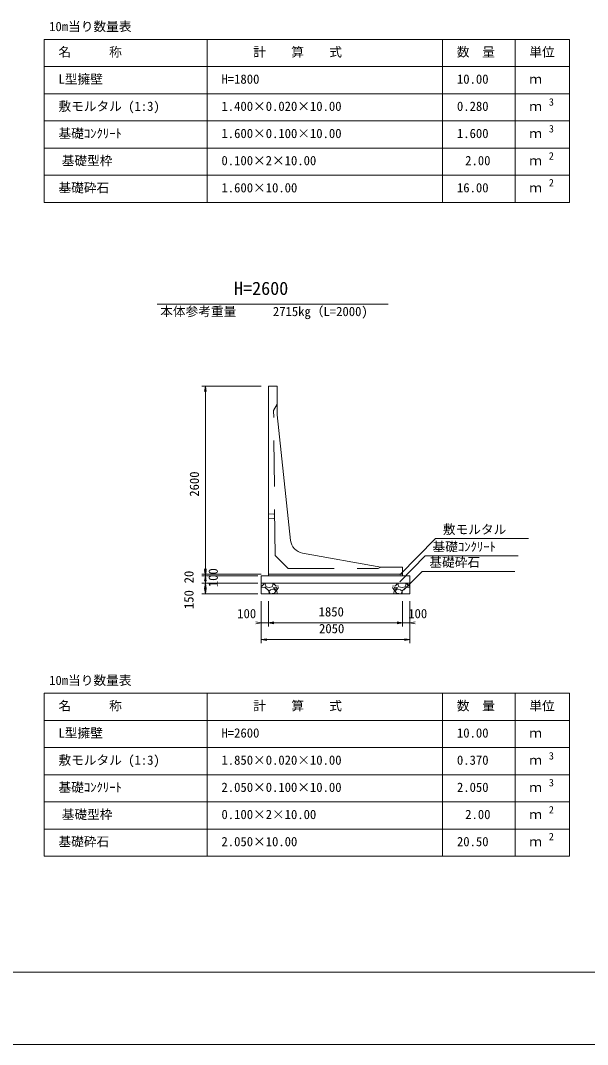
# Model space of a CAD drawing. Units: millimetres, scale not verified, with parts at other scales. Extents: x 0 to 84100, y 0 to 59400.
# Drawn here: x 18643 to 34300, y 0 to 28279 of the extents above; entities that cross this region are included whole.
import ezdxf
from ezdxf.enums import TextEntityAlignment as Align

# ---------------------------------------------------------------- set-up
doc = ezdxf.new("R2010")
doc.units = ezdxf.units.MM
doc.header["$LTSCALE"] = 100
doc.linetypes.add('USER1', pattern=[19.05, 12.7, -6.35])
for name, color, linetype, lineweight in [('D-MTR-FRAM（材料表図枠）', 2, 'Continuous', 18), ('D-STR-DIM（寸法）', 7, 'Continuous', 18), ('D-STR-HTXT（旗揚げ）', 7, 'Continuous', 18), ('D-STR-STRn（構造物）', 7, 'Continuous', 18), ('D-STR（構造物外形線）', 1, 'Continuous', 18), ('D-TTL(外枠）', 2, 'Continuous', 18), ('DEFPOINTS_2', 8, 'Continuous', 18)]:
    doc.layers.add(name, color=color, linetype=linetype, lineweight=lineweight)
for name, color, linetype in [('D-MTR-TXT(文字列）', 7, 'Continuous'), ('D-MTR（材料表タイトル）', 7, 'Continuous'), ('D-STR-TXT（文字）', 7, 'Continuous'), ('D-TTL-TXT（文字）', 7, 'Continuous')]:
    doc.layers.add(name, color=color, linetype=linetype)
doc.styles.add('ＭＳ ゴシック', font='')
doc.styles.get('ＭＳ ゴシック').set_extended_font_data('MS Gothic')

msp = doc.modelspace()

# ---------------------------------------------------------------- linework, layer by layer
at = {"layer": 'D-MTR-FRAM（材料表図枠）'}
for p, q in [((19300, 27755), (33800, 27755)), ((19300, 23255), (19300, 27755)), ((23800, 23255), (23800, 27755)), ((30300, 23255), (30300, 27755)), ((32300, 24555), (32300, 27755)), ((32300, 23255), (32300, 27755)), ((33800, 23255), (33800, 27755)), ((19300, 27005), (33800, 27005)), ((19300, 26255), (33800, 26255)), ((19300, 25505), (33800, 25505)), ((19300, 24755), (33800, 24755)), ((19300, 24005), (33800, 24005)), ((19300, 23255), (33800, 23255)), ((19300, 9698.7), (33800, 9698.7)), ((19300, 5198.7), (19300, 9698.7)), ((23800, 5198.7), (23800, 9698.7)), ((30300, 5198.7), (30300, 9698.7)), ((32300, 6498.7), (32300, 9698.7)), ((32300, 5198.7), (32300, 9698.7)), ((33800, 5198.7), (33800, 9698.7)), ((19300, 8948.7), (33800, 8948.7)), ((19300, 8198.7), (33800, 8198.7)), ((19300, 7448.7), (33800, 7448.7)), ((19300, 6698.7), (33800, 6698.7)), ((19300, 5948.7), (33800, 5948.7)), ((19300, 5198.7), (33800, 5198.7))]:
    msp.add_line(p, q, dxfattribs=at)
at = {"layer": 'D-STR-DIM（寸法）'}
for p, q in [((25293.1, 18184.2), (23648.1, 18184.2)), ((23723.1, 18034.2), (23748.1, 18184.2)), ((23748.1, 18184.2), (23773.1, 18034.2)), ((23748.1, 18184.2), (23748.1, 18164.2)), ((23748.1, 13004.2), (23748.1, 18164.2)), ((23748.1, 12984.2), (23723.1, 13134.2)), ((23748.1, 12984.2), (23723.1, 13134.2)), ((23748.1, 12944.2), (23723.1, 13094.2)), ((23773.1, 13134.2), (23748.1, 12984.2)), ((23773.1, 13134.2), (23748.1, 12984.2)), ((23773.1, 13094.2), (23748.1, 12944.2)), ((23748.1, 13004.2), (23748.1, 13024.2)), ((25293.1, 12984.2), (23648.1, 12984.2)), ((25293.1, 12984.2), (23648.1, 12984.2)), ((25193.1, 12944.2), (23648.1, 12944.2)), ((25193.1, 12944.2), (23648.1, 12944.2)), ((25193.1, 12744.2), (23648.1, 12744.2)), ((25193.1, 12744.2), (23648.1, 12744.2)), ((23723.1, 12794.2), (23748.1, 12944.2)), ((23723.1, 12594.2), (23748.1, 12744.2)), ((23723.1, 12594.2), (23748.1, 12744.2)), ((23748.1, 12984.2), (23748.1, 13004.2)), ((23748.1, 12984.2), (23748.1, 13004.2)), ((23748.1, 12964.2), (23748.1, 12984.2)), ((23748.1, 12984.2), (23748.1, 12944.2)), ((23748.1, 12944.2), (23748.1, 12964.2)), ((23748.1, 12944.2), (23748.1, 12744.2)), ((23748.1, 12944.2), (23773.1, 12794.2)), ((23748.1, 12944.2), (23748.1, 12924.2)), ((23748.1, 12924.2), (23748.1, 12904.2)), ((23748.1, 12744.2), (23773.1, 12594.2)), ((23748.1, 12744.2), (23748.1, 12724.2)), ((23748.1, 12744.2), (23773.1, 12594.2)), ((23748.1, 12744.2), (23748.1, 12724.2)), ((25193.1, 12444.2), (23648.1, 12444.2)), ((23748.1, 12444.2), (23723.1, 12594.2)), ((23748.1, 12724.2), (23748.1, 12464.2)), ((23748.1, 12724.2), (23748.1, 12704.2)), ((23773.1, 12594.2), (23748.1, 12444.2)), ((23748.1, 12444.2), (23748.1, 12464.2)), ((25293.1, 12244.2), (25293.1, 11544)), ((25293.1, 12244.2), (25293.1, 11081.3)), ((25493.1, 12244.2), (25493.1, 11544)), ((25493.1, 12244.2), (25493.1, 11544)), ((29193.1, 12244.2), (29193.1, 11544)), ((29193.1, 12244.2), (29193.1, 11544)), ((29393.1, 12244.2), (29393.1, 11544)), ((29393.1, 12244.2), (29393.1, 11081.3)), ((25143.1, 11669), (25293.1, 11644)), ((25293.1, 11644), (25143.1, 11619)), ((25273.1, 11644), (25253.1, 11644)), ((25293.1, 11644), (25273.1, 11644)), ((25493.1, 11644), (25293.1, 11644)), ((25493.1, 11644), (25643.1, 11669)), ((25493.1, 11644), (25643.1, 11669)), ((25643.1, 11619), (25493.1, 11644)), ((25493.1, 11644), (25513.1, 11644)), ((25643.1, 11619), (25493.1, 11644)), ((25493.1, 11644), (25513.1, 11644)), ((25513.1, 11644), (25533.1, 11644)), ((25513.1, 11644), (29173.1, 11644)), ((29043.1, 11669), (29193.1, 11644)), ((29043.1, 11669), (29193.1, 11644)), ((29193.1, 11644), (29043.1, 11619)), ((29193.1, 11644), (29043.1, 11619)), ((29173.1, 11644), (29153.1, 11644)), ((29193.1, 11644), (29173.1, 11644)), ((29193.1, 11644), (29173.1, 11644)), ((29193.1, 11644), (29393.1, 11644)), ((29393.1, 11644), (29543.1, 11669)), ((29543.1, 11619), (29393.1, 11644)), ((29393.1, 11644), (29413.1, 11644)), ((29413.1, 11644), (29433.1, 11644)), ((25293.1, 11181.3), (25443.1, 11206.3)), ((25443.1, 11156.3), (25293.1, 11181.3)), ((25293.1, 11181.3), (25313.1, 11181.3)), ((29373.1, 11181.3), (25313.1, 11181.3)), ((29243.1, 11206.3), (29393.1, 11181.3)), ((29393.1, 11181.3), (29243.1, 11156.3)), ((29393.1, 11181.3), (29373.1, 11181.3))]:
    msp.add_line(p, q, dxfattribs=at)
at = {"layer": 'D-STR-HTXT（旗揚げ）'}
for p, q in [((22417.6, 20444.2), (28796, 20444.2)), ((29115.2, 12969.5), (30106.9, 13970.8)), ((32666.8, 13970.8), (30106.9, 13970.8)), ((29115.2, 12779), (29821.2, 13491.8)), ((32381, 13491.8), (29821.2, 13491.8)), ((29229.3, 12556.4), (29732.5, 13064.4)), ((32292.3, 13064.4), (29732.5, 13064.4))]:
    msp.add_line(p, q, dxfattribs=at)
at = {"layer": 'D-STR-STRn（構造物）'}
for p, q in [((25293.1, 12444.2), (25293.1, 12944.2)), ((25293.1, 12944.2), (29393.1, 12944.2)), ((25293.1, 12744.2), (29393.1, 12744.2)), ((25362.6, 12713.3), (25351, 12744.2)), ((25411.7, 12744.2), (25397.4, 12713.3)), ((25493.1, 12984.2), (25493.1, 12944.2)), ((25617.4, 12713.4), (25604.1, 12744.2)), ((25647.4, 12713.2), (25652.4, 12738.2)), ((25652.7, 12738.6), (25675.4, 12744.2)), ((29033.5, 12738.6), (29010.8, 12744.2)), ((29038.7, 12713.2), (29033.7, 12738.2)), ((29068.8, 12713.4), (29082, 12744.2)), ((29193.1, 12984.2), (29193.1, 12944.2)), ((29274.4, 12744.2), (29288.7, 12713.3)), ((29323.6, 12713.3), (29335.2, 12744.2)), ((29393.1, 12444.2), (29393.1, 12944.2)), ((25293.1, 12655.1), (25308, 12653.8)), ((25293.1, 12624.9), (25387.4, 12632.7)), ((25293.1, 12444.2), (29393.1, 12444.2)), ((25307.6, 12654.5), (25362.6, 12714.5)), ((25387.2, 12633.3), (25502.2, 12528.3)), ((25422.5, 12643.3), (25397.5, 12713.3)), ((25507.1, 12617.9), (25422.1, 12642.9)), ((25502.5, 12528.4), (25506.6, 12444.2)), ((25506.7, 12522.5), (25546.7, 12557.5)), ((25507.5, 12493.4), (25507.5, 12523.4)), ((25532.8, 12448.3), (25507.8, 12493.3)), ((25592.9, 12642.9), (25507.9, 12617.9)), ((25657.3, 12463.1), (25532.3, 12448.1)), ((25546.9, 12558.7), (25646.9, 12573.7)), ((25622.7, 12713.4), (25592.7, 12643.4)), ((25622.4, 12613.4), (25682.4, 12633.4)), ((25697.8, 12568.5), (25622.8, 12613.5)), ((25647.3, 12713), (25692.3, 12663)), ((25647.5, 12573.4), (25697.5, 12523.4)), ((25697.6, 12523.4), (25657.6, 12463.4)), ((25682.6, 12633), (25717.6, 12618)), ((25693, 12663.8), (25771, 12657)), ((25717.6, 12618.4), (25697.6, 12568.4)), ((25711.9, 12533.5), (25766.9, 12623.5)), ((25741, 12444.2), (25712.4, 12533.4)), ((25767.4, 12622.7), (25771, 12623)), ((28993.2, 12663.8), (28915.1, 12657)), ((28918.8, 12622.7), (28915.1, 12623)), ((28974.3, 12533.5), (28919.3, 12623.5)), ((28945.2, 12444.2), (28973.7, 12533.4)), ((29003.5, 12633), (28968.5, 12618)), ((28968.6, 12618.4), (28988.6, 12568.4)), ((28988.3, 12568.5), (29063.3, 12613.5)), ((28988.5, 12523.4), (29028.5, 12463.4)), ((29038.6, 12573.4), (28988.6, 12523.4)), ((29038.8, 12713), (28993.8, 12663)), ((29063.8, 12613.4), (29003.8, 12633.4)), ((29028.8, 12463.1), (29153.8, 12448.1)), ((29139.3, 12558.7), (29039.3, 12573.7)), ((29063.4, 12713.4), (29093.4, 12643.4)), ((29093.2, 12642.9), (29178.2, 12617.9)), ((29179.4, 12522.5), (29139.4, 12557.5)), ((29153.4, 12448.3), (29178.4, 12493.3)), ((29178.6, 12493.4), (29178.6, 12523.4)), ((29179, 12617.9), (29264, 12642.9)), ((29183.6, 12528.4), (29179.6, 12444.2)), ((29298.9, 12633.3), (29183.9, 12528.3)), ((29263.7, 12643.3), (29288.7, 12713.3)), ((29393.1, 12624.9), (29298.8, 12632.7)), ((29378.6, 12654.5), (29323.6, 12714.5)), ((29393.1, 12655.1), (29378.2, 12653.8))]:
    msp.add_line(p, q, dxfattribs=at)
at = {"layer": 'D-STR（構造物外形線）'}
for p, q in [((25493.1, 12984.2), (25493.1, 18184.2)), ((25493.1, 18184.2), (25733.1, 18184.2)), ((25733.1, 18184.2), (25733.1, 17384.2)), ((25733.1, 17384.2), (26101.3, 13922.8)), ((26428.6, 13571.4), (28593.1, 13184.2)), ((29193.1, 13184.2), (28593.1, 13184.2)), ((29193.1, 12984.2), (29193.1, 13184.2)), ((25493.1, 12984.2), (29193.1, 12984.2))]:
    msp.add_line(p, q, dxfattribs=at)
at = {"layer": 'D-STR（構造物外形線）', "linetype": 'USER1'}
for p, q in [((25733.1, 17684.2), (25633.1, 17511)), ((25673.1, 13504.2), (25633.1, 17511)), ((25493.1, 14653.9), (25636.4, 14643.9)), ((25493.1, 14513.9), (25637.1, 14523.9)), ((26033.1, 13144.2), (25673.1, 13504.2)), ((26033.1, 13144.2), (28523.8, 13144.2)), ((28523.8, 13144.2), (28593.1, 13184.2))]:
    msp.add_line(p, q, dxfattribs=at)
at = {"layer": 'D-STR（構造物外形線）'}
msp.add_arc((26499.1, 13965.1), 400, 186.07246, 259.85921, dxfattribs=at)
at = {"layer": 'D-TTL(外枠）'}
msp.add_line((81800, 2000), (2300, 2000), dxfattribs=at)
at = {"layer": 'DEFPOINTS_2'}
msp.add_line((0, 0), (84100, 0), dxfattribs=at)

# ---------------------------------------------------------------- texts
at = {"layer": 'D-MTR-TXT(文字列）', "style": 'ＭＳ ゴシック'}
for s, height, p in [('名\u3000\u3000\u3000称', 256.6, (19692.3, 27205)), ('計\u3000\u3000算\u3000\u3000式', 256.6, (25070, 27205)), ('数\u3000量', 256.6, (30692.3, 27205)), ('単位', 256.6, (32692.3, 27205)), ('L型擁壁', 256.6, (19692.3, 26455)), ('H=1800', 256.6, (24192.3, 26455)), ('10.00', 256.6, (30695, 26455)), ('ｍ', 256.6, (32692.3, 26455)), ('敷モルタル (1:3)', 256.6, (19692.3, 25705)), ('1.400×0.020×10.00', 256.6, (24192.3, 25705)), ('0.280', 256.6, (30695, 25705)), ('3', 205.3, (33232.5, 25865)), ('ｍ', 256.6, (32692.3, 25705)), ('基礎ｺﾝｸﾘｰﾄ', 256.6, (19692.3, 24955)), ('1.600×0.100×10.00', 256.6, (24192.3, 24955)), ('1.600', 256.6, (30695, 24955)), ('ｍ', 256.6, (32692.3, 24955)), ('3', 205.3, (33232.5, 25125)), ('2', 205.3, (33232.5, 24375)), ('基礎型枠', 256.6, (19782.3, 24205)), ('0.100×2×10.00', 256.6, (24192.3, 24205)), ('2.00', 256.6, (30922.4, 24205)), ('ｍ', 256.6, (32692.3, 24205)), ('基礎砕石', 256.6, (19692.3, 23455)), ('1.600×10.00', 256.6, (24192.3, 23455)), ('16.00', 256.6, (30695, 23455)), ('2', 205.3, (33232.5, 23635)), ('ｍ', 256.6, (32692.3, 23455)), ('本体参考重量', 256.6, (22500.7, 20037.6)), ('2715kg（L=2000)', 256.6, (25612.7, 20037.6)), ('名\u3000\u3000\u3000称', 256.6, (19692.3, 9148.7)), ('計\u3000\u3000算\u3000\u3000式', 256.6, (25070, 9148.7)), ('数\u3000量', 256.6, (30692.3, 9148.7)), ('単位', 256.6, (32692.3, 9148.7)), ('L型擁壁', 256.6, (19692.3, 8398.7)), ('H=2600', 256.6, (24192.3, 8398.7)), ('10.00', 256.6, (30695, 8398.7)), ('ｍ', 256.6, (32692.3, 8398.7)), ('敷モルタル (1:3)', 256.6, (19692.3, 7648.7)), ('1.850×0.020×10.00', 256.6, (24192.3, 7648.7)), ('0.370', 256.6, (30695, 7648.7)), ('ｍ', 256.6, (32692.3, 7648.7)), ('3', 205.3, (33232.5, 7808.7)), ('基礎ｺﾝｸﾘｰﾄ', 256.6, (19692.3, 6898.7)), ('2.050×0.100×10.00', 256.6, (24192.3, 6898.7)), ('2.050', 256.6, (30695, 6898.7)), ('ｍ', 256.6, (32692.3, 6898.7)), ('3', 205.3, (33232.5, 7068.7)), ('基礎型枠', 256.6, (19782.3, 6148.7)), ('2', 205.3, (33232.5, 6318.7)), ('0.100×2×10.00', 256.6, (24192.3, 6148.7)), ('2.00', 256.6, (30922.4, 6148.7)), ('ｍ', 256.6, (32692.3, 6148.7)), ('基礎砕石', 256.6, (19692.3, 5398.7)), ('2.050×10.00', 256.6, (24192.3, 5398.7)), ('20.50', 256.6, (30695, 5398.7)), ('ｍ', 256.6, (32692.3, 5398.7)), ('2', 205.3, (33232.5, 5578.7))]:
    msp.add_text(s, height=height, dxfattribs=at).set_placement(p, align=Align.BOTTOM_LEFT)
at = {"layer": 'D-MTR（材料表タイトル）', "style": 'ＭＳ ゴシック'}
for p in [(19434.2, 27907.5), (19434.2, 9851.2)]:
    msp.add_text('10m当り数量表', height=256.6, dxfattribs=at).set_placement(p, align=Align.BOTTOM_LEFT)
at = {"layer": 'D-STR-DIM（寸法）', "style": 'ＭＳ ゴシック'}
for s, p in [('2600', (23648.1, 15127.6)), ('20', (23498.1, 12735)), ('100', (24168.3, 12629.8)), ('150', (23498.1, 12024.8))]:
    msp.add_text(s, height=256.6, rotation=90, dxfattribs=at).set_placement(p, align=Align.BOTTOM_LEFT)
for s, p in [('100', (24627.4, 11695.3)), ('1850', (26874.9, 11744)), ('100', (29349.8, 11695.3)), ('2050', (26886.5, 11281.3))]:
    msp.add_text(s, height=256.6, dxfattribs=at).set_placement(p, align=Align.BOTTOM_LEFT)
at = {"layer": 'D-STR-TXT（文字）', "style": 'ＭＳ ゴシック'}
for s, p in [('敷モルタル', (30306.9, 14020.8)), ('基礎ｺﾝｸﾘｰﾄ', (30021.2, 13541.8)), ('基礎砕石', (29932.5, 13114.4))]:
    msp.add_text(s, height=256.6, dxfattribs=at).set_placement(p, align=Align.BOTTOM_LEFT)
at = {"layer": 'D-TTL-TXT（文字）', "style": 'ＭＳ ゴシック'}
msp.add_text('H=2600', height=366.6, dxfattribs=at).set_placement((24540.1, 20589.1), align=Align.BOTTOM_LEFT)

doc.saveas('drawing.dxf')
